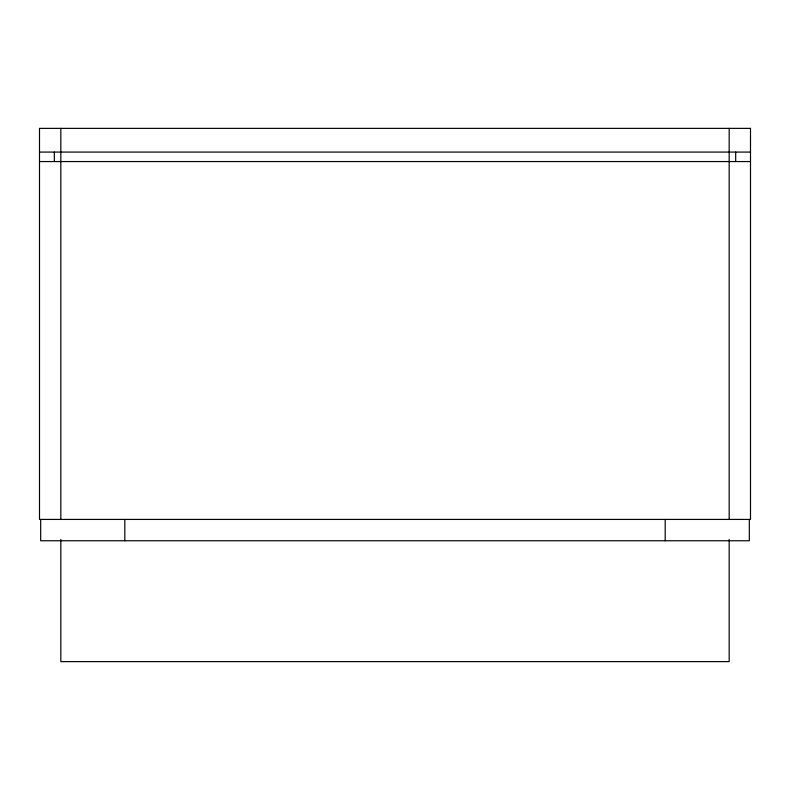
<?xml version="1.0" encoding="UTF-8"?>
<svg xmlns="http://www.w3.org/2000/svg" width="790" height="790" viewBox="0 0 790 790"><rect width="100%" height="100%" fill="white"/><g stroke="black" fill="none" stroke-linecap="round" stroke-linejoin="round"><path stroke-width="1.19" d="M39.5 152.075L750.5 152.075M39.5 161.555L750.5 161.555M749.315 519.425L749.315 540.755L40.685 540.755L40.685 519.425M735.688 152.075L735.688 161.555M729.17 128.375L729.17 519.425M729.17 539.422L729.17 661.625L60.83 661.625L60.83 539.422M665.18 519.425L665.18 540.755M124.82 519.425L124.82 540.755M60.83 128.375L60.83 519.425M54.312 152.075L54.312 161.555M750.5 128.375L39.5 128.375L39.5 519.425L750.5 519.425L750.5 128.375"/></g></svg>
